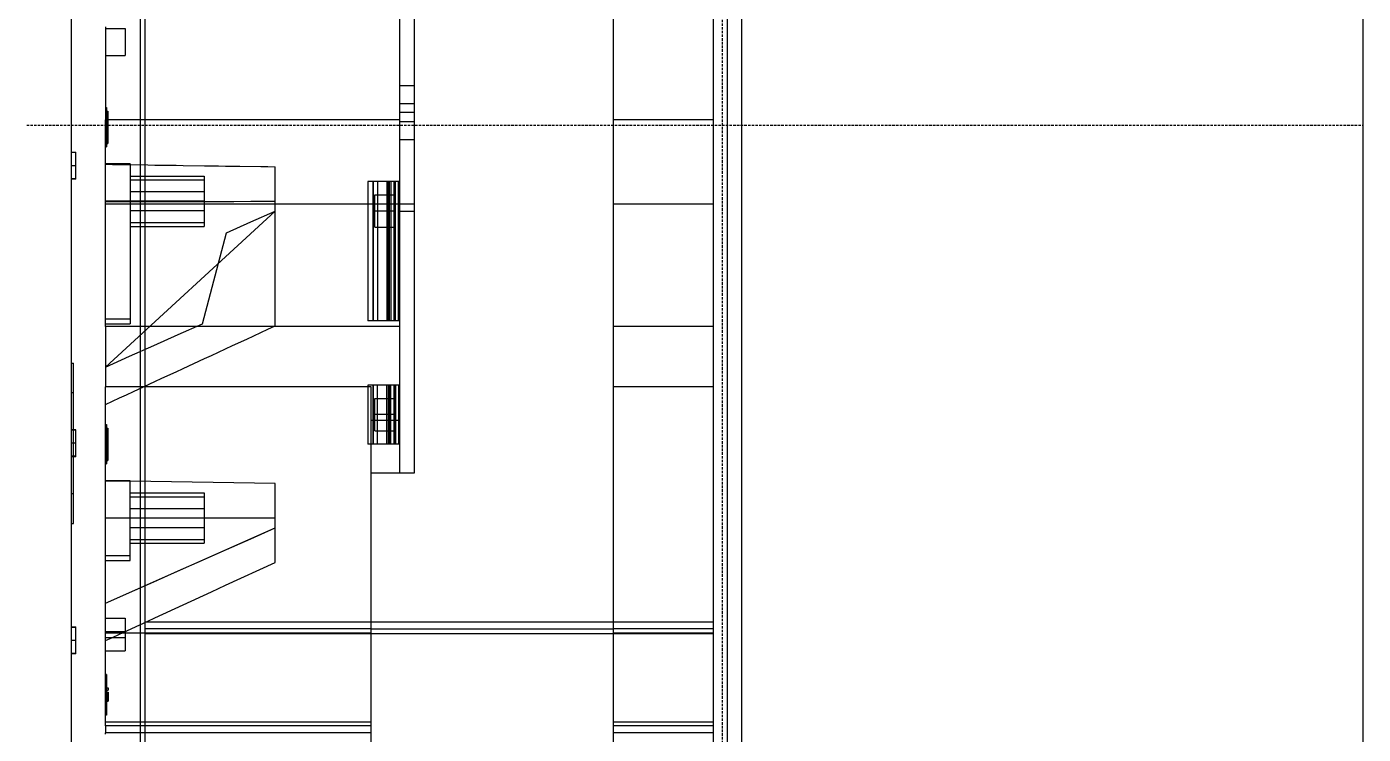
# Model space of a CAD drawing. Extents: x 0 to 271, y 0 to 689.
# Drawn here: x 0 to 271, y 221.1 to 364.6 of the extents above; entities that cross this region are included whole.
import ezdxf

# ---------------------------------------------------------------- set-up
doc = ezdxf.new("R2010")
doc.units = 0
doc.linetypes.add('DASHED', pattern=[0.75, 0.5, -0.25])
doc.layers.add('-15N-THT. THIẾT BỊ ĐÓNG MỞ', color=40, linetype='CONTINUOUS')

# ---------------------------------------------------------------- blocks, each defined once
blk = doc.blocks.new('06 - N - SC VSD CHIẾU HÔNG ATV630D30~D45N4')
at = {"layer": '-15N-THT. THIẾT BỊ ĐÓNG MỞ', "color": 6, "linetype": 'DASHED'}
for p, q in [((-130, 344.65), (-130, -344.65)), ((-271, 0), (0, 0))]:
    blk.add_line(p, q, dxfattribs=at)
at = {"layer": '-15N-THT. THIẾT BỊ ĐÓNG MỞ'}
for p, q in [((-129, 328.59), (-129, -248.35)), ((0, -261.35), (0, 324.59)), ((-248, 302.47), (-248, -248.35)), ((-126, -236.35), (-126, 284.09)), ((-262, 157.6), (-262, -248.35)), ((-247, -248.35), (-247, 159.3)), ((-152, -210.53), (-152, 159.58)), ((-131.85, 159.58), (-131.85, -238.34)), ((-195.35, -70.51), (-195.35, 154.76)), ((-192.35, -70.51), (-192.35, 31.39)), ((-255.05, 19.98), (-255.05, 1.09)), ((-255.05, 19.65), (-251.05, 19.65)), ((-255.05, 19.65), (-255.05, 19.65)), ((-251.05, 19.65), (-251.05, 14.13)), ((-251.05, 19.65), (-251.05, 19.65)), ((-255.05, 14.13), (-251.05, 14.13)), ((-255.05, 14.13), (-255.05, 14.13)), ((-251.05, 14.13), (-251.05, 14.13)), ((-195.35, 8.09), (-192.35, 8.09)), ((-195.35, 8.09), (-195.35, 8.09)), ((-192.35, 8.09), (-192.35, 8.09)), ((-255.05, 3.59), (-254.8, 3.59)), ((-255.05, 3.59), (-255.05, 3.59)), ((-254.8, 3.59), (-254.8, -4.41)), ((-254.8, 3.59), (-254.8, 3.59)), ((-254.8, 2.88), (-254.55, 2.88)), ((-254.55, 2.88), (-254.55, -3.7)), ((-195.35, 4.39), (-192.35, 4.39)), ((-255.05, -40.84), (-255.05, 1.09)), ((-195.35, 1.09), (-255.05, 1.09)), ((-254.8, 2.6), (-254.55, 2.6)), ((-254.8, 2.41), (-254.55, 2.41)), ((-254.55, 2.38), (-254.8, 2.38)), ((-254.8, 2.38), (-254.55, 2.38)), ((-254.8, 1.93), (-254.55, 1.93)), ((-254.8, 1.88), (-254.8, 1.88)), ((-254.8, 1.88), (-254.55, 1.88)), ((-254.8, 1.7), (-254.55, 1.7)), ((-254.55, 1.68), (-254.8, 1.68)), ((-254.55, 1.47), (-254.8, 1.47)), ((-254.55, 1.33), (-254.8, 1.33)), ((-254.55, 1.27), (-254.8, 1.27)), ((-254.8, 1.23), (-254.55, 1.23)), ((-254.55, 1.1), (-254.8, 1.1)), ((-254.55, 0.89), (-254.8, 0.89)), ((-254.8, 0.21), (-254.55, 0.21)), ((-254.55, 1.88), (-254.55, 1.88)), ((-254.55, 1.88), (-254.55, 1.88)), ((-192.35, 2.59), (-195.35, 2.59)), ((-195.35, 0.79), (-192.35, 0.79)), ((-131.85, 1.09), (-152, 1.09)), ((-254.8, -0.12), (-254.8, -0.12)), ((-254.8, -0.12), (-254.55, -0.12)), ((-254.55, -0.41), (-254.8, -0.41)), ((-254.8, -0.85), (-254.8, -0.85)), ((-254.8, -0.85), (-254.55, -0.85)), ((-254.8, -1.37), (-254.8, -1.37)), ((-254.8, -1.37), (-254.55, -1.37)), ((-254.8, -1.57), (-254.55, -1.57)), ((-254.8, -1.85), (-254.8, -1.85)), ((-254.8, -1.85), (-254.55, -1.85)), ((-254.8, -2.06), (-254.55, -2.06)), ((-254.8, -2.08), (-254.55, -2.08)), ((-254.55, -2.08), (-254.8, -2.08)), ((-254.55, -2.15), (-254.8, -2.15)), ((-254.8, -2.22), (-254.8, -2.22)), ((-254.8, -2.22), (-254.55, -2.22)), ((-254.8, -2.5), (-254.55, -2.5)), ((-254.8, -2.52), (-254.55, -2.52)), ((-254.8, -2.6), (-254.8, -2.6)), ((-254.8, -2.6), (-254.55, -2.6)), ((-254.55, -0.12), (-254.55, -0.12)), ((-254.55, -0.12), (-254.55, -0.12)), ((-254.55, -0.85), (-254.55, -0.85)), ((-254.55, -0.85), (-254.55, -0.85)), ((-254.55, -1.37), (-254.55, -1.37)), ((-254.55, -1.37), (-254.55, -1.37)), ((-254.55, -1.85), (-254.55, -1.85)), ((-254.55, -1.85), (-254.55, -1.85)), ((-254.55, -2.22), (-254.55, -2.6)), ((-254.55, -2.22), (-254.55, -2.22)), ((-254.55, -2.6), (-254.55, -2.6)), ((-255.05, -4.41), (-255.05, -4.41)), ((-255.05, -4.41), (-254.8, -4.41)), ((-254.8, -3.2), (-254.8, -3.2)), ((-254.8, -3.2), (-254.55, -3.2)), ((-254.8, -3.42), (-254.55, -3.42)), ((-254.8, -3.7), (-254.55, -3.7)), ((-254.8, -4.41), (-254.8, -4.41)), ((-254.55, -3.2), (-254.55, -3.2)), ((-195.35, -2.91), (-192.35, -2.91)), ((-195.35, -2.91), (-195.35, -2.91)), ((-192.35, -2.91), (-192.35, -2.91)), ((-262, -5.47), (-262, -5.47)), ((-262, -5.47), (-261.05, -5.47)), ((-261.05, -5.56), (-262, -5.56)), ((-261.05, -10.95), (-261.05, -5.47)), ((-261.05, -5.47), (-261.05, -5.47)), ((-250, -7.82), (-255.05, -7.82)), ((-255.05, -7.82), (-255.05, -7.82)), ((-250, -7.89), (-255.05, -7.89)), ((-255.05, -7.92), (-254.33, -7.93)), ((-255.05, -7.92), (-253.62, -7.94)), ((-254.33, -7.93), (-253.61, -7.94)), ((-253.62, -7.94), (-252.18, -7.97)), ((-253.61, -7.94), (-252.89, -7.96)), ((-252.89, -7.96), (-252.16, -7.97)), ((-252.18, -7.97), (-250.75, -7.99)), ((-252.16, -7.97), (-251.44, -7.98)), ((-251.44, -7.98), (-250.72, -7.99)), ((-250.75, -7.99), (-246.45, -8.05)), ((-250.72, -7.99), (-250, -8)), ((-250, -7.82), (-250, -40.3)), ((-250, -7.82), (-250, -7.82)), ((-246.45, -8.05), (-245.02, -8.07)), ((-245.02, -8.07), (-240.72, -8.13)), ((-261.05, -8.21), (-262, -8.21)), ((-250, -10.3), (-235, -10.3)), ((-250, -10.3), (-250, -10.3)), ((-240.72, -8.13), (-239.28, -8.15)), ((-239.28, -8.15), (-234.98, -8.21)), ((-235, -10.3), (-235, -10.3)), ((-235, -10.3), (-235, -20.51)), ((-234.98, -8.21), (-233.55, -8.23)), ((-233.55, -8.23), (-232.12, -8.26)), ((-232.12, -8.26), (-230.68, -8.28)), ((-230.68, -8.28), (-229.25, -8.3)), ((-229.25, -8.3), (-227.82, -8.32)), ((-227.82, -8.32), (-223.52, -8.38)), ((-223.52, -8.38), (-222.08, -8.4)), ((-222.08, -8.4), (-220.65, -8.42)), ((-220.65, -40.71), (-220.65, -8.42)), ((-261.05, -10.86), (-262, -10.86)), ((-262, -10.95), (-262, -10.95)), ((-261.05, -10.95), (-262, -10.95)), ((-261.05, -10.95), (-261.05, -10.95)), ((-250, -11.05), (-235, -11.05)), ((-235, -13.5), (-250, -13.5)), ((-195.35, -11.41), (-201.85, -11.41)), ((-201.85, -11.41), (-201.85, -39.71)), ((-200.85, -11.41), (-200.85, -39.71)), ((-200.78, -11.41), (-200.78, -39.71)), ((-199.91, -11.41), (-199.91, -39.71)), ((-197.97, -11.41), (-197.97, -39.71)), ((-197.65, -39.71), (-197.65, -11.41)), ((-197.46, -39.71), (-197.46, -11.41)), ((-197.14, -11.41), (-197.14, -39.71)), ((-196.59, -11.41), (-196.59, -39.71)), ((-196.48, -39.71), (-196.48, -11.41)), ((-196.35, -11.41), (-196.35, -11.41)), ((-196.35, -11.41), (-196.35, -39.71)), ((-196.24, -39.71), (-196.24, -11.41)), ((-195.62, -39.71), (-195.62, -11.41)), ((-195.35, -11.41), (-195.35, -11.41)), ((-235, -15.41), (-255.05, -15.41)), ((-255.05, -15.52), (-250.14, -15.5)), ((-192.35, -16.03), (-255.05, -16.03)), ((-250.14, -15.5), (-245.22, -15.49)), ((-250, -15.5), (-245.81, -15.49)), ((-245.81, -15.49), (-241.61, -15.48)), ((-245.22, -15.49), (-240.31, -15.47)), ((-241.61, -15.48), (-237.42, -15.47)), ((-240.31, -15.47), (-230.48, -15.45)), ((-237.42, -15.47), (-233.23, -15.46)), ((-233.23, -15.46), (-229.04, -15.44)), ((-230.48, -15.45), (-225.56, -15.43)), ((-229.04, -15.44), (-224.84, -15.43)), ((-225.56, -15.43), (-220.65, -15.42)), ((-224.84, -15.43), (-220.65, -15.42)), ((-200.45, -20.71), (-200.45, -14.11)), ((-200.45, -14.11), (-196.35, -14.11)), ((-131.85, -16.03), (-152, -16.03)), ((-255.05, -49.06), (-220.65, -17.41)), ((-250, -17.31), (-235, -17.31)), ((-225.56, -19.6), (-220.65, -17.41)), ((-196.35, -17.41), (-200.45, -17.41)), ((-195.35, -17.42), (-192.35, -17.42)), ((-250, -19.76), (-235, -19.76)), ((-250, -20.51), (-250, -20.51)), ((-250, -20.51), (-235, -20.51)), ((-235, -20.51), (-235, -20.51)), ((-230.48, -21.8), (-225.56, -19.6)), ((-200.45, -20.71), (-196.35, -20.71)), ((-235.39, -40.29), (-230.48, -21.8)), ((-255.05, -39.3), (-255.05, -39.3)), ((-255.05, -39.3), (-250, -39.3)), ((-255.05, -40.3), (-255.05, -40.3)), ((-255.05, -40.3), (-250, -40.3)), ((-250, -39.3), (-250, -39.3)), ((-250, -40.3), (-250, -40.3)), ((-240.31, -42.48), (-235.39, -40.29)), ((-195.35, -39.71), (-201.85, -39.71)), ((-196.35, -39.71), (-196.35, -39.71)), ((-195.35, -39.71), (-195.35, -39.71)), ((-195.35, -40.84), (-255.05, -40.84)), ((-255.05, -40.84), (-255.05, -53.05)), ((-245.22, -44.68), (-240.31, -42.48)), ((-226.38, -43.37), (-224.95, -42.7)), ((-224.95, -42.7), (-222.08, -41.38)), ((-222.08, -41.38), (-220.65, -40.71)), ((-131.85, -40.84), (-152, -40.84)), ((-250.14, -46.87), (-245.22, -44.68)), ((-233.55, -46.69), (-232.12, -46.02)), ((-232.12, -46.02), (-230.68, -45.36)), ((-230.68, -45.36), (-229.25, -44.7)), ((-229.25, -44.7), (-226.38, -43.37)), ((-262, -48.25), (-262, -48.25)), ((-262, -48.25), (-261.5, -48.25)), ((-261.5, -48.25), (-261.5, -48.25)), ((-261.5, -80.77), (-261.5, -48.25)), ((-255.05, -49.06), (-250.14, -46.87)), ((-239.28, -49.35), (-234.98, -47.35)), ((-234.98, -47.35), (-233.55, -46.69)), ((-245.02, -52), (-243.58, -51.34)), ((-243.58, -51.34), (-240.72, -50.01)), ((-240.72, -50.01), (-239.28, -49.35)), ((-201.15, -53.05), (-255.05, -53.05)), ((-255.05, -121.1), (-255.05, -53.05)), ((-250.75, -54.66), (-249.32, -54)), ((-249.32, -54), (-245.02, -52)), ((-195.35, -52.71), (-201.85, -52.71)), ((-201.85, -52.71), (-201.85, -64.71)), ((-201.15, -210.53), (-201.15, -53.05)), ((-200.85, -52.71), (-200.85, -64.71)), ((-200.78, -52.71), (-200.78, -64.71)), ((-199.91, -64.71), (-199.91, -52.71)), ((-197.97, -64.71), (-197.97, -52.71)), ((-197.65, -64.71), (-197.65, -52.71)), ((-197.46, -64.71), (-197.46, -52.71)), ((-197.14, -64.71), (-197.14, -52.71)), ((-196.59, -52.71), (-196.59, -64.71)), ((-196.48, -64.71), (-196.48, -52.71)), ((-196.35, -52.71), (-196.35, -52.71)), ((-196.35, -52.71), (-196.35, -64.71)), ((-196.24, -52.71), (-196.24, -64.71)), ((-195.62, -52.71), (-195.62, -64.71)), ((-195.35, -52.71), (-195.35, -52.71)), ((-131.85, -53.05), (-152, -53.05)), ((-261.5, -54.26), (-262, -54.26)), ((-255.05, -56.65), (-253.62, -55.99)), ((-253.62, -55.99), (-252.18, -55.32)), ((-252.18, -55.32), (-250.75, -54.66)), ((-200.45, -62.01), (-200.45, -55.41)), ((-200.45, -55.41), (-196.35, -55.41)), ((-196.35, -58.71), (-200.45, -58.71)), ((-262, -61.77), (-262, -61.77)), ((-261.05, -61.77), (-262, -61.77)), ((-261.05, -61.85), (-262, -61.85)), ((-261.05, -61.77), (-261.05, -61.77)), ((-261.05, -67.25), (-261.05, -61.77)), ((-255.05, -60.71), (-254.8, -60.71)), ((-255.05, -60.71), (-255.05, -60.71)), ((-254.8, -60.71), (-254.8, -68.71)), ((-254.8, -60.71), (-254.8, -60.71)), ((-254.8, -61.42), (-254.55, -61.42)), ((-254.8, -61.7), (-254.55, -61.7)), ((-254.8, -61.89), (-254.55, -61.89)), ((-254.8, -61.92), (-254.55, -61.92)), ((-254.55, -61.92), (-254.8, -61.92)), ((-254.55, -61.42), (-254.55, -68)), ((-195.35, -59.88), (-201.15, -59.88)), ((-200.45, -62.01), (-196.35, -62.01)), ((-261.05, -64.51), (-262, -64.51)), ((-254.8, -62.37), (-254.55, -62.37)), ((-254.8, -62.42), (-254.8, -62.42)), ((-254.8, -62.42), (-254.55, -62.42)), ((-254.8, -62.6), (-254.55, -62.6)), ((-254.55, -62.62), (-254.8, -62.62)), ((-254.55, -62.83), (-254.8, -62.83)), ((-254.55, -62.97), (-254.8, -62.97)), ((-254.55, -63.03), (-254.8, -63.03)), ((-254.8, -63.07), (-254.55, -63.07)), ((-254.55, -63.2), (-254.8, -63.2)), ((-254.55, -63.41), (-254.8, -63.41)), ((-254.8, -64.09), (-254.55, -64.09)), ((-254.8, -64.42), (-254.8, -64.42)), ((-254.8, -64.42), (-254.55, -64.42)), ((-254.55, -64.71), (-254.8, -64.71)), ((-254.55, -62.42), (-254.55, -62.42)), ((-254.55, -62.42), (-254.55, -62.42)), ((-254.55, -64.42), (-254.55, -64.42)), ((-254.55, -64.42), (-254.55, -64.42)), ((-195.35, -64.71), (-201.85, -64.71)), ((-196.35, -64.71), (-196.35, -64.71)), ((-195.35, -64.71), (-195.35, -64.71)), ((-261.05, -67.16), (-262, -67.16)), ((-262, -67.25), (-262, -67.25)), ((-261.05, -67.25), (-262, -67.25)), ((-261.05, -67.25), (-261.05, -67.25)), ((-254.8, -65.15), (-254.8, -65.15)), ((-254.8, -65.15), (-254.55, -65.15)), ((-254.8, -65.67), (-254.8, -65.67)), ((-254.8, -65.67), (-254.55, -65.67)), ((-254.55, -65.87), (-254.8, -65.87)), ((-254.8, -66.15), (-254.8, -66.15)), ((-254.8, -66.15), (-254.55, -66.15)), ((-254.8, -66.36), (-254.55, -66.36)), ((-254.8, -66.38), (-254.55, -66.38)), ((-254.8, -66.38), (-254.55, -66.38)), ((-254.55, -66.45), (-254.8, -66.45)), ((-254.8, -66.52), (-254.55, -66.52)), ((-254.8, -66.52), (-254.8, -66.52)), ((-254.8, -66.8), (-254.55, -66.8)), ((-254.8, -66.82), (-254.55, -66.82)), ((-254.8, -66.9), (-254.8, -66.9)), ((-254.8, -66.9), (-254.55, -66.9)), ((-254.8, -67.5), (-254.8, -67.5)), ((-254.8, -67.5), (-254.55, -67.5)), ((-254.8, -67.72), (-254.55, -67.72)), ((-254.55, -65.15), (-254.55, -65.15)), ((-254.55, -65.15), (-254.55, -65.15)), ((-254.55, -65.67), (-254.55, -65.67)), ((-254.55, -65.67), (-254.55, -65.67)), ((-254.55, -66.15), (-254.55, -66.15)), ((-254.55, -66.15), (-254.55, -66.15)), ((-254.55, -66.52), (-254.55, -66.52)), ((-254.55, -66.52), (-254.55, -66.9)), ((-254.55, -66.9), (-254.55, -66.9)), ((-254.55, -67.5), (-254.55, -67.5)), ((-255.05, -68.71), (-255.05, -68.71)), ((-255.05, -68.71), (-254.8, -68.71)), ((-254.8, -68), (-254.55, -68)), ((-254.8, -68.71), (-254.8, -68.71)), ((-255.05, -72.12), (-250, -72.2)), ((-250, -72.12), (-255.05, -72.12)), ((-250, -72.19), (-255.05, -72.19)), ((-250, -88.3), (-250, -72.12)), ((-250, -72.12), (-250, -72.12)), ((-220.65, -72.71), (-250, -72.2)), ((-220.65, -88.7), (-220.65, -72.71)), ((-201.15, -70.51), (-192.35, -70.51)), ((-201.15, -70.51), (-201.15, -70.51)), ((-195.35, -70.51), (-195.35, -70.51)), ((-192.35, -70.51), (-192.35, -70.51)), ((-261.5, -74.76), (-262, -74.76)), ((-250, -74.6), (-235, -74.6)), ((-250, -74.6), (-250, -74.6)), ((-250, -75.35), (-235, -75.35)), ((-235, -74.6), (-235, -84.81)), ((-235, -74.6), (-235, -74.6)), ((-235, -77.8), (-250, -77.8)), ((-262, -80.77), (-262, -80.77)), ((-262, -80.77), (-261.5, -80.77)), ((-261.5, -80.77), (-261.5, -80.77)), ((-220.65, -79.71), (-255.05, -79.71)), ((-255.05, -96.96), (-220.65, -81.7)), ((-250, -81.61), (-235, -81.61)), ((-230.48, -86.06), (-225.56, -83.88)), ((-225.56, -83.88), (-220.65, -81.7)), ((-250, -84.06), (-235, -84.06)), ((-250, -84.81), (-235, -84.81)), ((-250, -84.81), (-250, -84.81)), ((-235.39, -88.24), (-230.48, -86.06)), ((-235, -84.81), (-235, -84.81)), ((-255.05, -87.3), (-255.05, -87.3)), ((-255.05, -87.3), (-250, -87.3)), ((-255.05, -88.3), (-250, -88.3)), ((-250, -87.3), (-250, -87.3)), ((-240.31, -90.42), (-235.39, -88.24)), ((-230.68, -93.32), (-220.65, -88.7)), ((-245.22, -92.6), (-240.31, -90.42)), ((-255.05, -96.96), (-250.14, -94.78)), ((-250.14, -94.78), (-245.22, -92.6)), ((-245.02, -99.92), (-233.55, -94.64)), ((-233.55, -94.64), (-232.12, -93.98)), ((-232.12, -93.98), (-230.68, -93.32)), ((-255.05, -99.98), (-251.05, -99.98)), ((-251.05, -99.98), (-251.05, -106.63)), ((-246.45, -100.58), (-245.02, -99.92)), ((-262, -101.77), (-262, -101.77)), ((-262, -101.77), (-261.05, -101.77)), ((-261.05, -101.86), (-262, -101.86)), ((-261.05, -101.77), (-261.05, -101.77)), ((-261.05, -107.25), (-261.05, -101.77)), ((-255.05, -102.72), (-251.05, -102.72)), ((-252.18, -103.23), (-246.45, -100.58)), ((-247, -100.71), (-131.85, -100.71)), ((-247, -100.71), (-247, -100.71)), ((-247, -102.11), (-201.15, -102.11)), ((-201.15, -100.71), (-201.15, -100.71)), ((-201.15, -102.16), (-152, -102.16)), ((-152, -100.71), (-152, -100.71)), ((-152, -102.11), (-131.85, -102.11)), ((-131.85, -100.71), (-131.85, -100.71)), ((-261.05, -104.51), (-262, -104.51)), ((-201.15, -103.05), (-255.05, -103.05)), ((-255.05, -103.89), (-251.05, -103.89)), ((-255.05, -104.55), (-253.62, -103.89)), ((-253.62, -103.89), (-252.18, -103.23)), ((-131.85, -103.17), (-247, -103.17)), ((-131.85, -103.05), (-152, -103.05)), ((-261.05, -107.16), (-262, -107.16)), ((-262, -107.25), (-262, -107.25)), ((-261.05, -107.25), (-262, -107.25)), ((-261.05, -107.25), (-261.05, -107.25)), ((-255.05, -106.63), (-251.05, -106.63)), ((-254.8, -111.4), (-255.05, -111.4)), ((-255.05, -111.4), (-255.05, -111.4)), ((-254.8, -111.4), (-254.8, -119.7)), ((-254.8, -111.4), (-254.8, -111.4)), ((-254.8, -115.55), (-255.05, -115.55)), ((-254.8, -114.11), (-254.5, -114.11)), ((-254.8, -114.59), (-254.5, -114.59)), ((-254.8, -115.03), (-254.5, -115.03)), ((-254.8, -115.25), (-254.5, -115.25)), ((-254.8, -115.38), (-254.5, -115.38)), ((-254.8, -115.52), (-254.5, -115.52)), ((-254.8, -115.61), (-254.5, -115.61)), ((-254.8, -115.63), (-254.5, -115.63)), ((-254.8, -115.77), (-254.5, -115.77)), ((-254.8, -115.93), (-254.5, -115.93)), ((-254.8, -115.96), (-254.5, -115.96)), ((-254.8, -116.1), (-254.5, -116.1)), ((-254.8, -116.2), (-254.5, -116.2)), ((-254.8, -116.29), (-254.5, -116.29)), ((-254.8, -116.38), (-254.5, -116.38)), ((-254.8, -116.48), (-254.5, -116.48)), ((-254.5, -114.11), (-254.5, -114.59)), ((-254.5, -114.11), (-254.5, -114.11)), ((-254.5, -114.59), (-254.5, -114.59)), ((-254.5, -115.03), (-254.5, -116.86)), ((-254.8, -116.59), (-254.5, -116.59)), ((-254.8, -116.86), (-254.5, -116.86)), ((-254.8, -119.7), (-255.05, -119.7)), ((-255.05, -119.7), (-255.05, -119.7)), ((-201.15, -121.1), (-255.05, -121.1)), ((-255.05, -121.81), (-255.05, -121.1)), ((-201.15, -121.81), (-255.05, -121.81)), ((-255.05, -121.81), (-255.05, -123.26)), ((-254.8, -119.7), (-254.8, -119.7)), ((-131.85, -121.1), (-152, -121.1)), ((-131.85, -121.81), (-152, -121.81)), ((-201.15, -123.26), (-255.05, -123.26)), ((-255.05, -123.55), (-255.05, -123.26)), ((-131.85, -123.26), (-152, -123.26))]:
    blk.add_line(p, q, dxfattribs=at)

msp = doc.modelspace()

# ---------------------------------------------------------------- block references
msp.add_blockref('06 - N - SC VSD CHIẾU HÔNG ATV630D30~D45N4', (271, 344.65))

doc.saveas('drawing.dxf')
